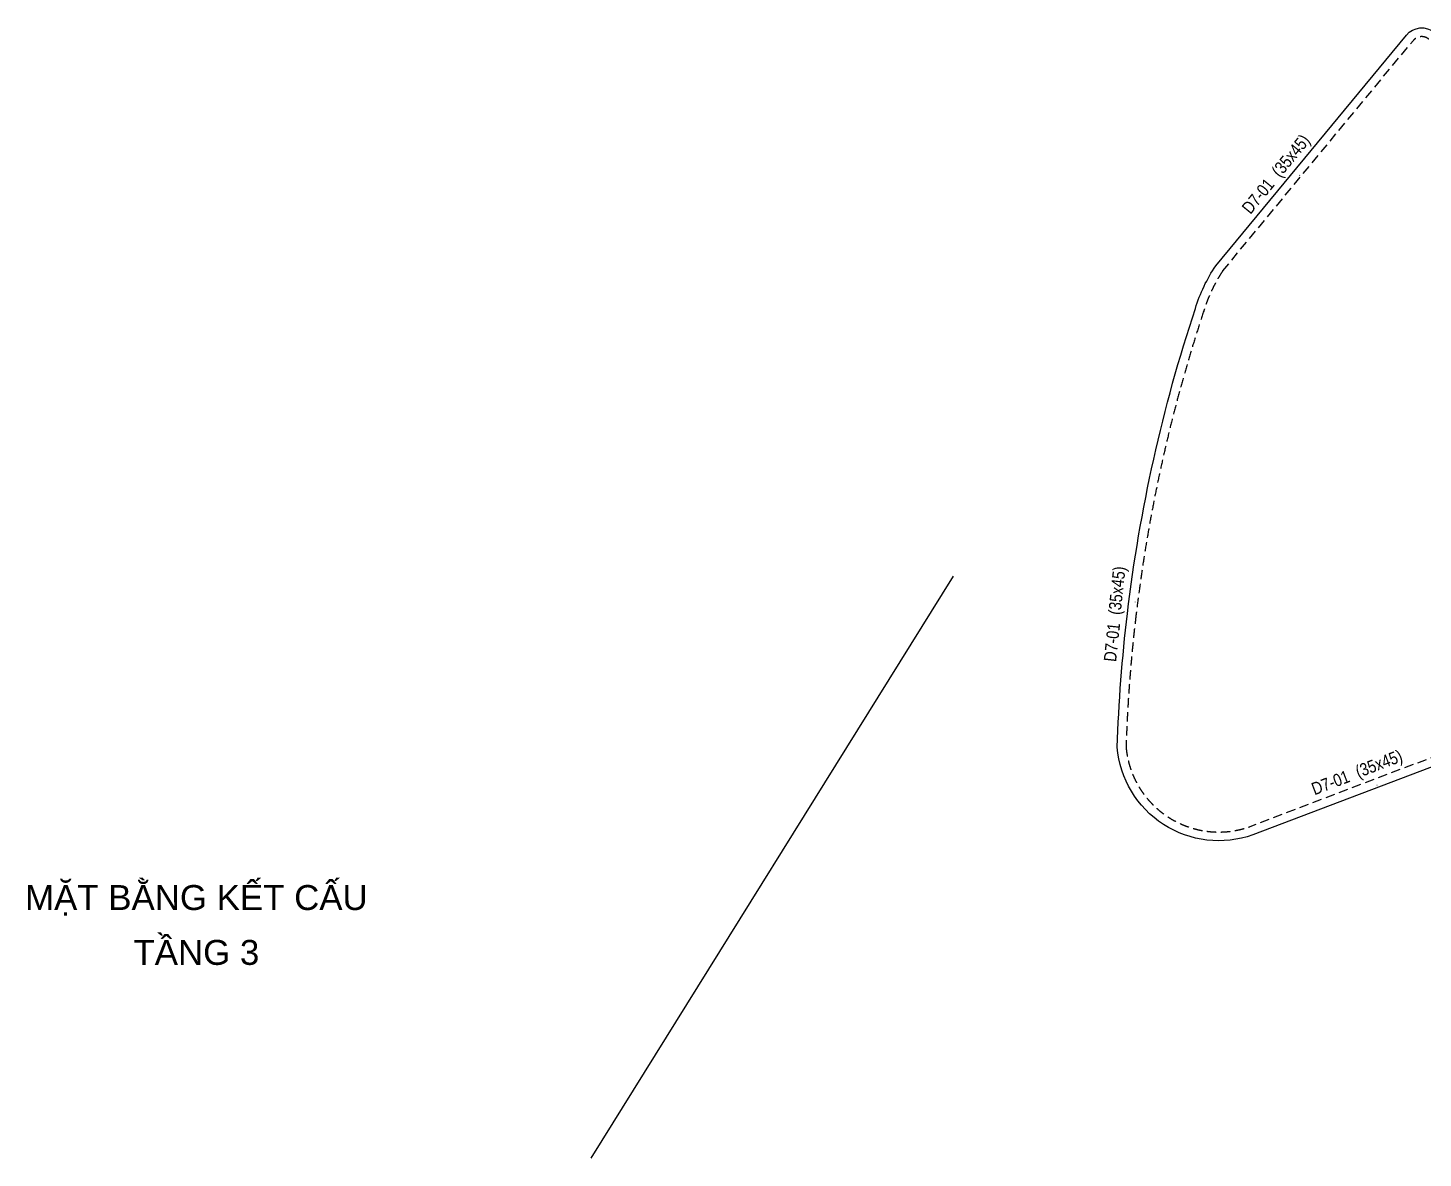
# Model space of a CAD drawing. Header units: millimetres. Extents: x 5400 to 3023951, y -127214 to 225084.
# Drawn here: x 1160236 to 1216167, y 2000 to 47318 of the extents above; entities that cross this region are included whole.
import ezdxf
from ezdxf.enums import TextEntityAlignment as Align

# ---------------------------------------------------------------- set-up
doc = ezdxf.new("R2010")
doc.units = ezdxf.units.MM
doc.header["$LTSCALE"] = 100
doc.linetypes.add('HIDDEN', pattern=[0.375, 0.25, -0.125])
for name, color, linetype in [('ccu11-Thay', 7, 'Continuous'), ('ccu12-Khuat', 9, 'HIDDEN'), ('ccu12-Text', 31, 'Continuous')]:
    doc.layers.add(name, color=color, linetype=linetype)
doc.layers.add('ccu12-Tencaukien', color=9, linetype='Continuous', lineweight=15)
doc.styles.add('Arial', font='arial.ttf', dxfattribs={"width": 0.7})
doc.styles.add('Arial Narrow', font='ARIALN.TTF')

# ---------------------------------------------------------------- blocks, each defined once
blk = doc.blocks.new('*U51')
at = {"layer": 'ccu12-Tencaukien', "color": 8, "ltscale": 10000}
blk.add_line((361, -155), (354, -155), dxfattribs=at)
at = {"layer": 'ccu12-Text', "color": 2, "style": 'Arial Narrow', "width": 0.8}
blk.add_attdef('SH', text='', height=300, dxfattribs=at).set_placement((276, 6), align=Align.BOTTOM_RIGHT)
at = {"layer": 'ccu12-Text', "color": 31, "style": 'Arial Narrow', "width": 0.8}
for tag, p in [('(', (508, -75)), ('KT', (633, -75)), (')', (963, -75))]:
    blk.add_attdef(tag, text='', height=250, dxfattribs=at).set_placement(p, align=Align.BOTTOM_LEFT)
blk = doc.blocks.new('*U40')
at = {"layer": 'ccu12-Tencaukien', "color": 8, "ltscale": 10000}
blk.add_line((361, -155), (354, -155), dxfattribs=at)
at = {"layer": 'ccu12-Text', "color": 2, "style": 'Arial Narrow', "width": 0.8}
blk.add_attdef('SH', text='', height=300, dxfattribs=at).set_placement((276, 6), align=Align.BOTTOM_RIGHT)
at = {"layer": 'ccu12-Text', "color": 31, "style": 'Arial Narrow', "width": 0.8}
for tag, p in [('(', (508, -75)), ('KT', (633, -75)), (')', (963, -75))]:
    blk.add_attdef(tag, text='', height=250, dxfattribs=at).set_placement(p, align=Align.BOTTOM_LEFT)
blk = doc.blocks.new('*U45')
at = {"layer": 'ccu12-Tencaukien', "color": 8, "ltscale": 10000}
blk.add_line((361, -155), (354, -155), dxfattribs=at)
at = {"layer": 'ccu12-Text', "color": 2, "style": 'Arial Narrow', "width": 0.8}
blk.add_attdef('SH', text='', height=300, dxfattribs=at).set_placement((276, 6), align=Align.BOTTOM_RIGHT)
at = {"layer": 'ccu12-Text', "color": 31, "style": 'Arial Narrow', "width": 0.8}
for tag, p in [('(', (508, -75)), ('KT', (633, -75)), (')', (963, -75))]:
    blk.add_attdef(tag, text='', height=250, dxfattribs=at).set_placement(p, align=Align.BOTTOM_LEFT)

msp = doc.modelspace()

# ---------------------------------------------------------------- linework, layer by layer
at = {"layer": 'ccu11-Thay', "ltscale": 0.5, "elevation": 0}
msp.add_lwpolyline([(1217978, 18241.6), (1209342.9, 14959.9, -0.4928533), (1203909.1, 18473.1, -0.0221254), (1204314.1, 23838.8, -0.0503205), (1207038.5, 36070.9, -0.0714265), (1207853, 37781.9), (1215495.1, 47026.8, -0.4142019), (1216621.4, 47134.3)], format="xyb", dxfattribs=at)
at = {"layer": 'ccu12-Khuat', "ltscale": 15, "elevation": 0}
msp.add_lwpolyline([(1217869.7, 18574.9), (1209222.1, 15288.4, -0.4909488), (1204259.5, 18482.2, -0.0220432), (1204661.7, 23797.2, -0.0503341), (1207371.8, 35963.9, -0.0708365), (1208134.6, 37573.2), (1215764.8, 46803.8, -0.4142019), (1216398.5, 46864.5)], format="xyb", dxfattribs=at)
at = {"layer": 'Defpoints', "color": 1, "ltscale": 0.5}
msp.add_line((1197321.9, 25335.3), (1182800, 2000), dxfattribs=at)

# ---------------------------------------------------------------- block references
at = {"layer": 'ccu12-Tencaukien'}
ref = msp.add_blockref('*U45', (1210585.6, 41084.4, 0), dxfattribs=dict(at, xscale=1.815893337873054, yscale=1.815893337873054, zscale=1.815893337873054, rotation=50.44092590918682))
ref.add_attrib('KT', '(35x45)', dxfattribs={"color": 31, "height": 500, "rotation": 50.44093, "style": 'Arial Narrow'}).set_placement((1210548.5, 41192.9, 0), align=Align.BOTTOM_LEFT)
ref.add_attrib('SH', 'D7-01', dxfattribs={"color": 2, "height": 500, "rotation": 50.44093, "style": 'Arial Narrow'}).set_placement((1210354.4, 40922, 0), align=Align.BOTTOM_RIGHT)
ref = msp.add_blockref('*U40', (1204276.9, 23680.5, 0), dxfattribs=dict(at, xscale=1.815893337873054, yscale=1.815893337873054, zscale=1.815893337873054, rotation=83.86004537470342))
ref.add_attrib('KT', '(35x45)', dxfattribs={"color": 31, "height": 500, "rotation": 83.86005, "style": 'Arial Narrow'}).set_placement((1204186.2, 23750.7), align=Align.BOTTOM_LEFT)
ref.add_attrib('SH', 'D7-01', dxfattribs={"color": 2, "height": 500, "rotation": 83.86005, "style": 'Arial Narrow'}).set_placement((1204173.4, 23417.7), align=Align.BOTTOM_RIGHT)
ref = msp.add_blockref('*U51', (1213606, 16984.7, 0), dxfattribs=dict(at, xscale=1.815893337873054, yscale=1.815893337873054, zscale=1.815893337873054, rotation=20.80877027959538))
ref.add_attrib('KT', '(35x45)', dxfattribs={"color": 31, "height": 500, "rotation": 20.80877, "style": 'Arial Narrow'}).set_placement((1213627.5, 17097.3), align=Align.BOTTOM_LEFT)
ref.add_attrib('SH', 'D7-01', dxfattribs={"color": 2, "height": 500, "rotation": 20.80877, "style": 'Arial Narrow'}).set_placement((1213324.8, 16957.8), align=Align.BOTTOM_RIGHT)

# ---------------------------------------------------------------- texts
at = {"layer": 'ccu12-Text', "color": 31, "style": 'Arial'}
for s, p in [('MẶT BẰNG KẾT CẤU', (1166990, 12448.1)), ('TẦNG 3', (1166990, 10248.1))]:
    msp.add_text(s, height=1000, dxfattribs=at).set_placement(p, align=Align.MIDDLE_CENTER)

doc.saveas('drawing.dxf')
